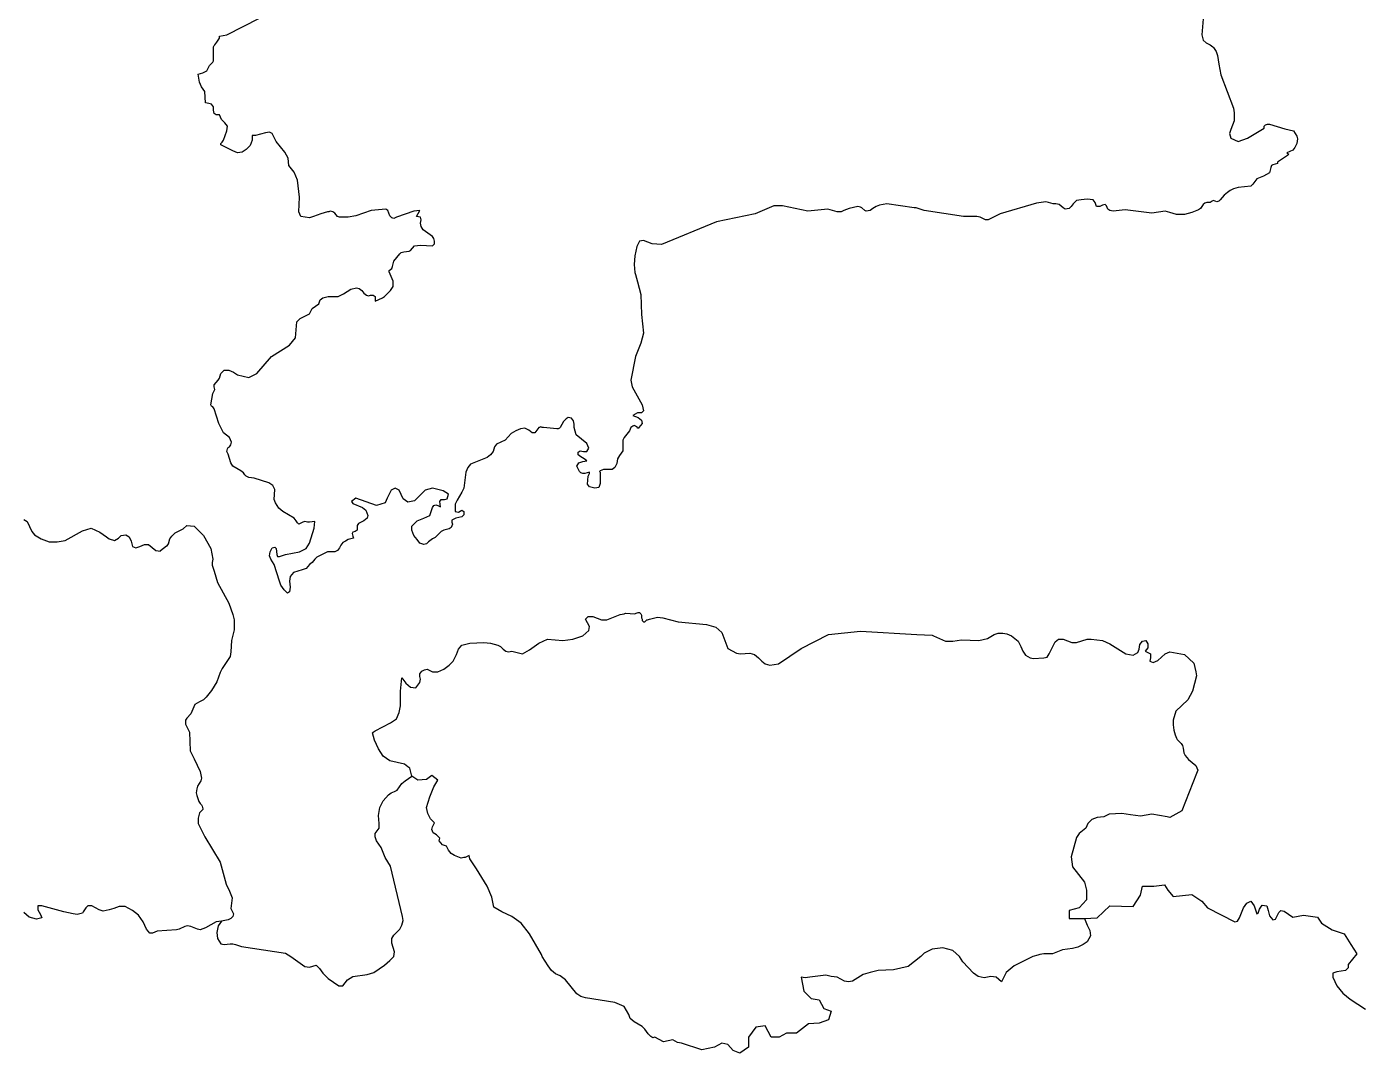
# Model space of a CAD drawing. Header units: metres. Extents: x 0 to 1325, y -1 to 773.
# Drawn here: x 983.9 to 1003.88, y 279.2 to 294.57 of the extents above; entities that cross this region are included whole.
import ezdxf

# ---------------------------------------------------------------- set-up
doc = ezdxf.new("R2010")
doc.units = ezdxf.units.M

msp = doc.modelspace()

# ---------------------------------------------------------------- linework, layer by layer
at = {"layer": 'SCORE'}
for points in [[(986.9, 294.448), (987.87, 294.938)], [(1001.52, 294.688), (1001.5, 294.448)], [(986.72, 294.298), (986.75, 294.338)], [(986.75, 294.338), (986.79, 294.398)], [(986.79, 294.428), (986.9, 294.448)], [(986.79, 294.398), (986.79, 294.428)], [(1001.5, 294.448), (1001.52, 294.368)], [(1001.52, 294.368), (1001.56, 294.328)], [(1001.56, 294.328), (1001.62, 294.298)], [(986.7, 294.268), (986.71, 294.288)], [(986.7, 294.058), (986.7, 294.268)], [(986.71, 294.288), (986.72, 294.298)], [(1001.62, 294.298), (1001.66, 294.268)], [(1001.66, 294.268), (1001.67, 294.258)], [(1001.67, 294.258), (1001.71, 294.198)], [(1001.71, 294.198), (1001.73, 294.138)], [(1001.73, 294.138), (1001.75, 294.008)], [(986.54, 293.878), (986.6, 293.908)], [(986.6, 293.908), (986.64, 293.988)], [(986.64, 293.988), (986.69, 294.038)], [(986.69, 294.038), (986.7, 294.058)], [(1001.75, 294.008), (1001.78, 293.848)], [(986.47, 293.858), (986.54, 293.878)], [(986.49, 293.738), (986.47, 293.858)], [(986.52, 293.668), (986.49, 293.738)], [(1001.78, 293.848), (1001.97, 293.348)], [(986.57, 293.598), (986.52, 293.668)], [(986.58, 293.428), (986.57, 293.598)], [(986.63, 293.418), (986.58, 293.428)], [(986.67, 293.408), (986.63, 293.418)], [(986.7, 293.368), (986.67, 293.408)], [(986.7, 293.318), (986.7, 293.368)], [(986.71, 293.268), (986.7, 293.318)], [(1001.97, 293.348), (1001.98, 293.278)], [(986.74, 293.248), (986.71, 293.268)], [(986.79, 293.248), (986.74, 293.248)], [(986.82, 293.178), (986.79, 293.248)], [(986.87, 293.128), (986.82, 293.178)], [(986.91, 293.078), (986.87, 293.128)], [(1001.98, 293.158), (1001.93, 293.028)], [(1001.98, 293.278), (1001.98, 293.218)], [(1001.98, 293.218), (1001.98, 293.158)], [(1002.45, 293.098), (1002.48, 293.108)], [(1002.48, 293.108), (1002.51, 293.108)], [(1002.51, 293.108), (1002.74, 293.038)], [(986.85, 292.868), (986.9, 293.008)], [(986.9, 293.008), (986.91, 293.078)], [(987.33, 292.938), (987.28, 292.938)], [(987.28, 292.938), (987.28, 292.868)], [(987.48, 292.978), (987.33, 292.938)], [(987.54, 292.988), (987.48, 292.978)], [(987.58, 292.968), (987.54, 292.988)], [(987.64, 292.848), (987.58, 292.968)], [(1001.93, 293.028), (1001.91, 292.968)], [(1001.91, 292.968), (1001.93, 292.898)], [(1002.18, 292.898), (1002.43, 293.048)], [(1002.43, 293.078), (1002.45, 293.098)], [(1002.43, 293.048), (1002.43, 293.078)], [(1002.74, 293.038), (1002.87, 293.008)], [(1002.87, 293.008), (1002.92, 292.928)], [(1002.92, 292.928), (1002.93, 292.888)], [(986.81, 292.818), (986.83, 292.838)], [(986.81, 292.798), (986.81, 292.818)], [(986.99, 292.708), (986.81, 292.798)], [(986.83, 292.838), (986.85, 292.868)], [(987.06, 292.678), (986.99, 292.708)], [(987.19, 292.728), (987.13, 292.688)], [(987.25, 292.788), (987.19, 292.728)], [(987.28, 292.868), (987.25, 292.788)], [(987.77, 292.688), (987.64, 292.848)], [(1001.93, 292.898), (1002.04, 292.848)], [(1002.04, 292.848), (1002.18, 292.898)], [(1002.86, 292.718), (1002.77, 292.678)], [(1002.89, 292.758), (1002.86, 292.718)], [(1002.92, 292.818), (1002.89, 292.758)], [(1002.93, 292.888), (1002.92, 292.818)], [(987.13, 292.688), (987.06, 292.678)], [(987.82, 292.598), (987.77, 292.688)], [(987.83, 292.488), (987.82, 292.598)], [(1002.63, 292.518), (1002.56, 292.498)], [(1002.75, 292.618), (1002.63, 292.538)], [(1002.63, 292.538), (1002.63, 292.518)], [(1002.78, 292.638), (1002.75, 292.618)], [(1002.77, 292.678), (1002.8, 292.658)], [(1002.8, 292.658), (1002.78, 292.638)], [(987.91, 292.388), (987.83, 292.488)], [(987.96, 292.268), (987.91, 292.388)], [(1002.42, 292.328), (1002.32, 292.288)], [(1002.51, 292.378), (1002.42, 292.328)], [(1002.53, 292.458), (1002.51, 292.378)], [(1002.54, 292.488), (1002.53, 292.458)], [(1002.56, 292.498), (1002.54, 292.488)], [(987.99, 292.018), (987.96, 292.268)], [(1001.92, 292.118), (1001.88, 292.088)], [(1001.97, 292.138), (1001.92, 292.118)], [(1002.04, 292.158), (1001.97, 292.138)], [(1002.23, 292.178), (1002.04, 292.158)], [(1002.26, 292.208), (1002.23, 292.178)], [(1002.32, 292.288), (1002.26, 292.208)], [(987.98, 291.798), (987.99, 292.018)], [(996.78, 291.918), (996.67, 291.898)], [(997.19, 291.858), (996.78, 291.918)], [(999.02, 291.928), (998.48, 291.768)], [(999.16, 291.948), (999.02, 291.928)], [(999.2, 291.938), (999.16, 291.948)], [(999.27, 291.918), (999.2, 291.938)], [(999.31, 291.918), (999.27, 291.918)], [(999.36, 291.908), (999.31, 291.918)], [(999.42, 291.858), (999.36, 291.908)], [(999.57, 291.918), (999.54, 291.878)], [(999.62, 291.968), (999.57, 291.918)], [(999.69, 291.978), (999.62, 291.968)], [(999.78, 291.988), (999.69, 291.978)], [(999.87, 291.978), (999.78, 291.988)], [(999.9, 291.938), (999.87, 291.978)], [(999.92, 291.878), (999.9, 291.938)], [(1000.05, 291.908), (1000.01, 291.898)], [(1000.07, 291.888), (1000.05, 291.908)], [(1001.52, 291.908), (1001.48, 291.848)], [(1001.54, 291.928), (1001.52, 291.908)], [(1001.57, 291.938), (1001.54, 291.928)], [(1001.62, 291.938), (1001.57, 291.938)], [(1001.65, 291.958), (1001.62, 291.938)], [(1001.67, 291.968), (1001.65, 291.958)], [(1001.72, 291.948), (1001.67, 291.968)], [(1001.75, 291.958), (1001.72, 291.948)], [(1001.77, 291.978), (1001.75, 291.958)], [(1001.83, 292.048), (1001.77, 291.978)], [(1001.88, 292.088), (1001.83, 292.048)], [(988.01, 291.728), (987.98, 291.798)], [(988.14, 291.708), (988.01, 291.728)], [(988.2, 291.728), (988.14, 291.708)], [(988.31, 291.768), (988.2, 291.728)], [(988.41, 291.798), (988.31, 291.768)], [(988.43, 291.798), (988.41, 291.798)], [(988.45, 291.808), (988.43, 291.798)], [(988.49, 291.798), (988.45, 291.808)], [(988.52, 291.778), (988.49, 291.798)], [(988.56, 291.728), (988.52, 291.778)], [(988.59, 291.718), (988.56, 291.728)], [(988.72, 291.718), (988.59, 291.718)], [(988.83, 291.738), (988.72, 291.718)], [(989.06, 291.818), (988.83, 291.738)], [(989.28, 291.838), (989.06, 291.818)], [(989.31, 291.818), (989.28, 291.838)], [(989.34, 291.738), (989.31, 291.818)], [(989.37, 291.708), (989.34, 291.738)], [(989.44, 291.718), (989.42, 291.708)], [(989.7, 291.808), (989.44, 291.718)], [(989.79, 291.818), (989.7, 291.808)], [(989.74, 291.728), (989.79, 291.818)], [(989.8, 291.718), (989.74, 291.728)], [(989.81, 291.678), (989.8, 291.718)], [(994.81, 291.768), (994.23, 291.648)], [(995.09, 291.888), (994.81, 291.768)], [(995.22, 291.888), (995.09, 291.888)], [(995.6, 291.808), (995.22, 291.888)], [(995.9, 291.838), (995.6, 291.808)], [(996.04, 291.798), (995.9, 291.838)], [(996.1, 291.798), (996.04, 291.798)], [(996.14, 291.818), (996.1, 291.798)], [(996.22, 291.848), (996.14, 291.818)], [(996.35, 291.878), (996.22, 291.848)], [(996.39, 291.868), (996.35, 291.878)], [(996.41, 291.858), (996.39, 291.868)], [(996.45, 291.818), (996.41, 291.858)], [(996.47, 291.808), (996.45, 291.818)], [(996.53, 291.818), (996.47, 291.808)], [(996.57, 291.848), (996.53, 291.818)], [(996.62, 291.878), (996.57, 291.848)], [(996.67, 291.898), (996.62, 291.878)], [(997.22, 291.858), (997.19, 291.858)], [(997.34, 291.818), (997.22, 291.858)], [(997.93, 291.728), (997.34, 291.818)], [(998.13, 291.728), (997.93, 291.728)], [(998.18, 291.718), (998.13, 291.728)], [(998.26, 291.678), (998.18, 291.718)], [(998.48, 291.768), (998.3, 291.678)], [(999.45, 291.838), (999.42, 291.858)], [(999.51, 291.848), (999.45, 291.838)], [(999.54, 291.878), (999.51, 291.848)], [(999.97, 291.878), (999.92, 291.878)], [(1000.01, 291.898), (999.97, 291.878)], [(1000.09, 291.838), (1000.07, 291.888)], [(1000.12, 291.818), (1000.09, 291.838)], [(1000.17, 291.808), (1000.12, 291.818)], [(1000.35, 291.828), (1000.17, 291.808)], [(1000.75, 291.778), (1000.35, 291.828)], [(1000.95, 291.808), (1000.75, 291.778)], [(1001.02, 291.788), (1000.95, 291.808)], [(1001.12, 291.758), (1001.02, 291.788)], [(1001.24, 291.758), (1001.12, 291.758)], [(1001.35, 291.788), (1001.24, 291.758)], [(1001.45, 291.828), (1001.35, 291.788)], [(1001.48, 291.848), (1001.45, 291.828)], [(989.4, 291.698), (989.37, 291.708)], [(989.42, 291.708), (989.4, 291.698)], [(989.8, 291.628), (989.81, 291.678)], [(989.81, 291.578), (989.8, 291.628)], [(989.84, 291.528), (989.81, 291.578)], [(989.98, 291.428), (989.84, 291.528)], [(994.23, 291.648), (993.41, 291.308)], [(998.3, 291.678), (998.26, 291.678)], [(990, 291.398), (989.98, 291.428)], [(989.98, 291.288), (990.01, 291.318)], [(990.01, 291.358), (990, 291.398)], [(990.01, 291.318), (990.01, 291.358)], [(993.08, 291.358), (993.04, 291.278)], [(993.14, 291.368), (993.08, 291.358)], [(993.27, 291.318), (993.14, 291.368)], [(993.41, 291.308), (993.27, 291.318)], [(989.4, 291.058), (989.49, 291.168)], [(989.49, 291.168), (989.51, 291.188)], [(989.51, 291.188), (989.55, 291.198)], [(989.55, 291.198), (989.63, 291.208)], [(989.63, 291.208), (989.65, 291.218)], [(989.65, 291.218), (989.71, 291.288)], [(989.71, 291.288), (989.8, 291.298)], [(989.8, 291.298), (989.98, 291.288)], [(993.01, 291.138), (993, 291.008)], [(993.04, 291.278), (993.01, 291.138)], [(989.33, 290.918), (989.37, 290.948)], [(989.33, 290.898), (989.33, 290.918)], [(989.37, 290.948), (989.38, 290.978)], [(989.38, 290.978), (989.39, 291.018)], [(989.39, 291.018), (989.4, 291.058)], [(993, 291.008), (993.01, 290.888)], [(989.39, 290.758), (989.33, 290.898)], [(989.39, 290.678), (989.39, 290.758)], [(993.01, 290.888), (993.02, 290.858)], [(993.02, 290.858), (993.05, 290.748)], [(993.05, 290.748), (993.1, 290.558)], [(988.34, 290.508), (988.42, 290.528)], [(988.42, 290.528), (988.57, 290.528)], [(988.57, 290.528), (988.65, 290.568)], [(988.65, 290.568), (988.76, 290.638)], [(988.76, 290.638), (988.84, 290.658)], [(988.84, 290.658), (988.88, 290.648)], [(988.88, 290.648), (988.92, 290.618)], [(988.92, 290.618), (988.95, 290.578)], [(988.95, 290.578), (988.99, 290.548)], [(988.99, 290.548), (989.02, 290.538)], [(989.02, 290.538), (989.05, 290.548)], [(989.05, 290.548), (989.09, 290.548)], [(989.09, 290.548), (989.12, 290.528)], [(989.12, 290.528), (989.12, 290.458)], [(989.23, 290.508), (989.26, 290.528)], [(989.26, 290.528), (989.31, 290.578)], [(989.31, 290.578), (989.35, 290.618)], [(989.35, 290.618), (989.39, 290.678)], [(993.1, 290.558), (993.11, 290.258)], [(988.14, 290.268), (988.18, 290.348)], [(988.18, 290.348), (988.28, 290.418)], [(988.28, 290.418), (988.3, 290.478)], [(988.3, 290.478), (988.34, 290.508)], [(989.12, 290.458), (989.23, 290.508)], [(987.93, 289.908), (987.95, 290.148)], [(987.95, 290.148), (988, 290.198)], [(988, 290.198), (988.14, 290.268)], [(993.11, 290.258), (993.14, 289.978)], [(993.14, 289.978), (993.1, 289.828)], [(987.57, 289.628), (987.84, 289.798)], [(987.84, 289.798), (987.93, 289.908)], [(993.1, 289.828), (993.02, 289.628)], [(987.35, 289.378), (987.57, 289.628)], [(993.02, 289.628), (992.95, 289.278)], [(986.79, 289.308), (986.81, 289.378)], [(986.81, 289.378), (986.86, 289.428)], [(986.86, 289.428), (986.93, 289.428)], [(986.93, 289.428), (987, 289.398)], [(987, 289.398), (987.06, 289.358)], [(987.06, 289.358), (987.23, 289.318)], [(987.23, 289.318), (987.35, 289.378)], [(986.69, 289.078), (986.72, 289.138)], [(986.71, 289.208), (986.77, 289.278)], [(986.71, 289.178), (986.71, 289.208)], [(986.72, 289.138), (986.71, 289.178)], [(986.77, 289.278), (986.79, 289.308)], [(992.95, 289.278), (992.97, 289.178)], [(992.97, 289.178), (993.12, 288.908)], [(986.66, 288.908), (986.69, 289.078)], [(986.67, 288.888), (986.66, 288.908)], [(986.69, 288.878), (986.67, 288.888)], [(986.71, 288.848), (986.69, 288.878)], [(986.78, 288.628), (986.71, 288.848)], [(992.01, 288.718), (991.98, 288.698)], [(992.06, 288.708), (992.01, 288.718)], [(993.05, 288.788), (992.98, 288.748)], [(992.98, 288.748), (993.06, 288.718)], [(993.11, 288.788), (993.05, 288.788)], [(993.06, 288.718), (993.11, 288.678)], [(993.14, 288.818), (993.11, 288.788)], [(993.12, 288.908), (993.14, 288.818)], [(986.85, 288.488), (986.78, 288.628)], [(991.23, 288.518), (991.16, 288.478)], [(991.3, 288.548), (991.23, 288.518)], [(991.36, 288.558), (991.3, 288.548)], [(991.42, 288.528), (991.36, 288.558)], [(991.47, 288.488), (991.42, 288.528)], [(991.57, 288.568), (991.51, 288.488)], [(991.58, 288.568), (991.57, 288.568)], [(991.6, 288.578), (991.58, 288.568)], [(991.62, 288.568), (991.6, 288.578)], [(991.64, 288.568), (991.62, 288.568)], [(991.84, 288.548), (991.64, 288.568)], [(991.86, 288.548), (991.84, 288.548)], [(991.88, 288.558), (991.86, 288.548)], [(991.89, 288.568), (991.88, 288.558)], [(991.94, 288.658), (991.89, 288.568)], [(991.98, 288.698), (991.94, 288.658)], [(992.09, 288.668), (992.06, 288.708)], [(992.1, 288.618), (992.09, 288.668)], [(992.1, 288.568), (992.1, 288.618)], [(992.13, 288.458), (992.1, 288.568)], [(992.93, 288.518), (992.85, 288.418)], [(992.95, 288.568), (992.93, 288.518)], [(992.98, 288.588), (992.95, 288.568)], [(993, 288.598), (992.98, 288.588)], [(993.02, 288.588), (993, 288.598)], [(993.05, 288.568), (993.02, 288.588)], [(993.05, 288.558), (993.05, 288.568)], [(993.06, 288.558), (993.05, 288.558)], [(993.07, 288.558), (993.06, 288.558)], [(993.12, 288.628), (993.07, 288.568)], [(993.07, 288.568), (993.07, 288.558)], [(993.11, 288.678), (993.12, 288.628)], [(986.94, 288.418), (986.85, 288.488)], [(986.97, 288.348), (986.94, 288.418)], [(986.96, 288.308), (986.97, 288.348)], [(990.94, 288.318), (990.91, 288.278)], [(991.07, 288.378), (990.94, 288.318)], [(991.16, 288.478), (991.07, 288.378)], [(991.51, 288.488), (991.47, 288.488)], [(992.29, 288.328), (992.13, 288.458)], [(992.32, 288.258), (992.29, 288.328)], [(992.85, 288.418), (992.83, 288.378)], [(992.83, 288.378), (992.83, 288.318)], [(992.83, 288.318), (992.83, 288.268)], [(986.9, 288.208), (986.91, 288.248)], [(986.91, 288.188), (986.9, 288.208)], [(986.91, 288.248), (986.92, 288.268)], [(986.92, 288.168), (986.91, 288.188)], [(986.92, 288.268), (986.94, 288.278)], [(986.96, 288.038), (986.92, 288.168)], [(986.94, 288.278), (986.96, 288.308)], [(990.8, 288.118), (990.55, 288.018)], [(990.85, 288.158), (990.8, 288.118)], [(990.89, 288.208), (990.85, 288.158)], [(990.91, 288.278), (990.89, 288.208)], [(992.16, 288.198), (992.19, 288.218)], [(992.16, 288.158), (992.16, 288.198)], [(992.2, 288.128), (992.16, 288.158)], [(992.19, 288.218), (992.24, 288.208)], [(992.25, 288.098), (992.2, 288.128)], [(992.24, 288.208), (992.29, 288.208)], [(992.29, 288.208), (992.32, 288.258)], [(992.78, 288.148), (992.75, 288.098)], [(992.83, 288.218), (992.78, 288.148)], [(992.83, 288.268), (992.83, 288.218)], [(986.99, 287.988), (986.96, 288.038)], [(987.11, 287.918), (986.99, 287.988)], [(987.15, 287.888), (987.11, 287.918)], [(990.51, 287.968), (990.48, 287.898)], [(990.55, 288.018), (990.51, 287.968)], [(992.14, 287.988), (992.17, 288.038)], [(992.18, 287.908), (992.14, 287.988)], [(992.17, 288.038), (992.23, 288.058)], [(992.23, 288.058), (992.29, 288.068)], [(992.29, 288.068), (992.25, 288.098)], [(992.49, 287.918), (992.48, 287.908)], [(992.54, 287.938), (992.49, 287.918)], [(992.56, 287.938), (992.54, 287.938)], [(992.64, 287.938), (992.56, 287.938)], [(992.67, 287.938), (992.64, 287.938)], [(992.71, 287.968), (992.67, 287.938)], [(992.74, 288.028), (992.71, 287.968)], [(992.75, 288.098), (992.74, 288.028)], [(987.17, 287.858), (987.15, 287.888)], [(987.19, 287.838), (987.17, 287.858)], [(987.23, 287.818), (987.19, 287.838)], [(987.31, 287.808), (987.23, 287.818)], [(987.53, 287.738), (987.31, 287.808)], [(987.59, 287.698), (987.53, 287.738)], [(990.48, 287.898), (990.45, 287.658)], [(992.2, 287.888), (992.18, 287.908)], [(992.23, 287.878), (992.2, 287.888)], [(992.26, 287.878), (992.23, 287.878)], [(992.33, 287.898), (992.26, 287.878)], [(992.3, 287.718), (992.31, 287.838)], [(992.33, 287.678), (992.3, 287.718)], [(992.31, 287.838), (992.33, 287.878)], [(992.33, 287.878), (992.33, 287.898)], [(992.49, 287.728), (992.47, 287.668)], [(992.48, 287.908), (992.49, 287.898)], [(992.49, 287.898), (992.49, 287.808)], [(992.49, 287.808), (992.49, 287.728)], [(987.62, 287.638), (987.59, 287.698)], [(987.61, 287.488), (987.62, 287.638)], [(989.33, 287.568), (989.3, 287.508)], [(989.36, 287.628), (989.33, 287.568)], [(989.42, 287.658), (989.36, 287.628)], [(989.48, 287.628), (989.42, 287.658)], [(989.54, 287.498), (989.48, 287.628)], [(989.87, 287.628), (989.71, 287.468)], [(989.98, 287.658), (989.87, 287.628)], [(990.14, 287.618), (989.98, 287.658)], [(990.22, 287.568), (990.14, 287.618)], [(990.2, 287.498), (990.22, 287.568)], [(990.42, 287.598), (990.35, 287.478)], [(990.45, 287.658), (990.42, 287.598)], [(992.41, 287.658), (992.33, 287.678)], [(992.47, 287.668), (992.41, 287.658)], [(987.63, 287.438), (987.61, 287.488)], [(987.68, 287.358), (987.63, 287.438)], [(987.74, 287.308), (987.68, 287.358)], [(988.83, 287.508), (988.77, 287.458)], [(988.77, 287.458), (988.79, 287.428)], [(988.79, 287.428), (988.93, 287.368)], [(989.14, 287.398), (988.83, 287.508)], [(988.93, 287.368), (988.98, 287.328)], [(988.98, 287.328), (989.01, 287.248)], [(989.27, 287.438), (989.14, 287.398)], [(989.3, 287.508), (989.27, 287.438)], [(989.61, 287.448), (989.54, 287.498)], [(989.71, 287.468), (989.61, 287.448)], [(989.94, 287.248), (989.98, 287.368)], [(989.98, 287.368), (990, 287.398)], [(990, 287.398), (990.03, 287.408)], [(990.03, 287.408), (990.06, 287.398)], [(990.06, 287.398), (990.1, 287.378)], [(990.09, 287.458), (990.11, 287.488)], [(990.1, 287.378), (990.09, 287.458)], [(990.11, 287.488), (990.16, 287.488)], [(990.16, 287.488), (990.2, 287.498)], [(990.35, 287.478), (990.32, 287.418)], [(990.32, 287.418), (990.32, 287.308)], [(990.37, 287.298), (990.42, 287.328)], [(990.42, 287.328), (990.45, 287.308)], [(983.86, 287.188), (983.91, 287.158)], [(983.91, 287.158), (983.98, 287.008)], [(987.91, 287.208), (987.74, 287.308)], [(987.94, 287.168), (987.91, 287.208)], [(987.96, 287.138), (987.94, 287.168)], [(987.98, 287.118), (987.96, 287.138)], [(988.02, 287.138), (987.98, 287.118)], [(988.04, 287.148), (988.02, 287.138)], [(988.07, 287.158), (988.04, 287.148)], [(988.11, 287.148), (988.07, 287.158)], [(988.14, 287.148), (988.11, 287.148)], [(988.22, 287.158), (988.14, 287.148)], [(988.21, 287.058), (988.22, 287.158)], [(988.87, 287.128), (988.85, 287.098)], [(988.95, 287.168), (988.87, 287.128)], [(989, 287.208), (988.95, 287.168)], [(989.01, 287.248), (989, 287.208)], [(989.67, 287.088), (989.75, 287.168)], [(989.75, 287.168), (989.85, 287.208)], [(989.85, 287.208), (989.94, 287.248)], [(990.28, 287.118), (990.26, 287.068)], [(990.33, 287.208), (990.27, 287.178)], [(990.27, 287.178), (990.27, 287.148)], [(990.27, 287.148), (990.28, 287.118)], [(990.32, 287.308), (990.37, 287.298)], [(990.42, 287.228), (990.33, 287.208)], [(990.45, 287.258), (990.42, 287.228)], [(990.45, 287.308), (990.45, 287.258)], [(983.98, 287.008), (984.02, 286.958)], [(984.02, 286.958), (984.12, 286.898)], [(984.48, 286.878), (984.74, 287.018)], [(984.74, 287.018), (984.87, 287.058)], [(984.87, 287.058), (985, 286.998)], [(985, 286.998), (985.1, 286.928)], [(985.1, 286.928), (985.14, 286.898)], [(985.28, 286.908), (985.32, 286.948)], [(985.32, 286.948), (985.39, 286.958)], [(985.39, 286.958), (985.44, 286.928)], [(985.44, 286.928), (985.47, 286.868)], [(986.05, 286.898), (986.08, 286.938)], [(986.08, 286.938), (986.13, 286.988)], [(986.13, 286.988), (986.25, 287.048)], [(986.25, 287.048), (986.3, 287.098)], [(986.3, 287.098), (986.41, 287.088)], [(986.41, 287.088), (986.55, 286.948)], [(986.55, 286.948), (986.66, 286.758)], [(988.14, 286.838), (988.21, 287.058)], [(988.79, 286.998), (988.78, 286.978)], [(988.78, 286.978), (988.79, 286.938)], [(988.82, 287.008), (988.79, 286.998)], [(988.79, 286.938), (988.8, 286.908)], [(988.85, 287.028), (988.82, 287.008)], [(988.85, 287.098), (988.85, 287.028)], [(989.67, 287.028), (989.67, 287.088)], [(989.7, 286.948), (989.67, 287.028)], [(989.75, 286.888), (989.7, 286.948)], [(990.02, 286.918), (989.98, 286.898)], [(990.08, 286.978), (990.02, 286.918)], [(990.11, 287.008), (990.08, 286.978)], [(990.15, 287.028), (990.11, 287.008)], [(990.23, 287.048), (990.15, 287.028)], [(990.26, 287.068), (990.23, 287.048)], [(984.12, 286.898), (984.24, 286.858)], [(984.24, 286.858), (984.36, 286.858)], [(984.36, 286.858), (984.48, 286.878)], [(985.14, 286.898), (985.22, 286.878)], [(985.22, 286.878), (985.28, 286.908)], [(985.47, 286.868), (985.49, 286.788)], [(985.49, 286.788), (985.54, 286.768)], [(985.54, 286.768), (985.6, 286.788)], [(985.6, 286.788), (985.67, 286.818)], [(985.67, 286.818), (985.73, 286.818)], [(985.73, 286.818), (985.84, 286.728)], [(985.84, 286.728), (985.91, 286.718)], [(985.91, 286.728), (986, 286.798)], [(985.91, 286.718), (985.91, 286.728)], [(986, 286.798), (986.01, 286.798)], [(986.01, 286.798), (986.03, 286.828)], [(986.03, 286.828), (986.05, 286.898)], [(986.66, 286.758), (986.69, 286.598)], [(987.55, 286.708), (987.58, 286.768)], [(987.58, 286.768), (987.62, 286.778)], [(987.62, 286.778), (987.64, 286.758)], [(987.64, 286.758), (987.65, 286.668)], [(987.99, 286.708), (988.09, 286.758)], [(988.09, 286.758), (988.14, 286.838)], [(988.56, 286.728), (988.52, 286.708)], [(988.59, 286.768), (988.56, 286.728)], [(988.61, 286.808), (988.59, 286.768)], [(988.64, 286.848), (988.61, 286.808)], [(988.68, 286.868), (988.64, 286.848)], [(988.72, 286.888), (988.68, 286.868)], [(988.8, 286.908), (988.72, 286.888)], [(989.79, 286.838), (989.75, 286.888)], [(989.85, 286.818), (989.79, 286.838)], [(989.89, 286.828), (989.85, 286.818)], [(989.92, 286.858), (989.89, 286.828)], [(989.98, 286.898), (989.92, 286.858)], [(986.69, 286.598), (986.68, 286.548)], [(986.68, 286.548), (986.68, 286.508)], [(987.54, 286.648), (987.55, 286.708)], [(987.56, 286.598), (987.54, 286.648)], [(987.61, 286.518), (987.56, 286.598)], [(987.69, 286.268), (987.61, 286.518)], [(987.65, 286.668), (987.66, 286.638)], [(987.66, 286.638), (987.69, 286.638)], [(987.69, 286.638), (987.78, 286.668)], [(987.78, 286.668), (987.99, 286.708)], [(988.14, 286.518), (988.09, 286.458)], [(988.18, 286.548), (988.14, 286.518)], [(988.22, 286.598), (988.18, 286.548)], [(988.25, 286.628), (988.22, 286.598)], [(988.33, 286.668), (988.25, 286.628)], [(988.41, 286.708), (988.33, 286.668)], [(988.44, 286.708), (988.41, 286.708)], [(988.52, 286.708), (988.44, 286.708)], [(986.68, 286.508), (986.71, 286.418)], [(986.71, 286.418), (986.76, 286.248)], [(987.85, 286.338), (987.84, 286.268)], [(987.9, 286.398), (987.85, 286.338)], [(988.03, 286.438), (987.9, 286.398)], [(988.09, 286.458), (988.03, 286.438)], [(986.76, 286.248), (986.93, 285.938)], [(987.71, 286.208), (987.69, 286.268)], [(987.76, 286.138), (987.71, 286.208)], [(987.81, 286.088), (987.76, 286.138)], [(987.84, 286.268), (987.85, 286.178)], [(987.85, 286.178), (987.84, 286.108)], [(986.93, 285.938), (986.99, 285.768)], [(987.84, 286.108), (987.81, 286.088)], [(986.99, 285.768), (987.01, 285.688)], [(992.27, 285.698), (992.31, 285.738)], [(992.31, 285.738), (992.38, 285.738)], [(992.38, 285.738), (992.51, 285.688)], [(992.59, 285.688), (992.79, 285.768)], [(992.79, 285.768), (992.85, 285.778)], [(992.85, 285.778), (992.87, 285.788)], [(992.87, 285.788), (993.01, 285.778)], [(993.01, 285.778), (993.03, 285.788)], [(993.03, 285.788), (993.06, 285.798)], [(993.06, 285.798), (993.08, 285.798)], [(993.08, 285.798), (993.1, 285.778)], [(993.1, 285.778), (993.11, 285.758)], [(993.11, 285.758), (993.11, 285.728)], [(993.11, 285.728), (993.11, 285.718)], [(993.11, 285.718), (993.12, 285.698)], [(993.23, 285.698), (993.31, 285.718)], [(993.31, 285.718), (993.35, 285.728)], [(993.35, 285.728), (993.43, 285.718)], [(993.43, 285.718), (993.66, 285.658)], [(987.01, 285.538), (986.97, 285.378)], [(987.01, 285.688), (987.01, 285.608)], [(987.01, 285.608), (987.01, 285.538)], [(992.23, 285.448), (992.32, 285.528)], [(992.33, 285.588), (992.27, 285.698)], [(992.32, 285.528), (992.33, 285.588)], [(992.51, 285.688), (992.59, 285.688)], [(993.12, 285.698), (993.12, 285.678)], [(993.12, 285.678), (993.14, 285.658)], [(993.14, 285.658), (993.16, 285.658)], [(993.16, 285.658), (993.19, 285.688)], [(993.19, 285.688), (993.2, 285.688)], [(993.2, 285.688), (993.23, 285.698)], [(993.66, 285.658), (994.08, 285.618)], [(994.08, 285.618), (994.22, 285.578)], [(994.22, 285.578), (994.31, 285.498)], [(995.91, 285.468), (996.39, 285.518)], [(996.39, 285.518), (997.23, 285.468)], [(986.97, 285.378), (986.96, 285.208)], [(990.42, 285.308), (990.54, 285.338)], [(990.54, 285.338), (990.75, 285.348)], [(990.75, 285.348), (990.85, 285.338)], [(990.85, 285.338), (990.96, 285.308)], [(991.43, 285.238), (991.57, 285.338)], [(991.57, 285.338), (991.7, 285.398)], [(991.7, 285.398), (991.93, 285.378)], [(991.93, 285.378), (992.08, 285.398)], [(992.08, 285.398), (992.23, 285.448)], [(994.31, 285.498), (994.4, 285.258)], [(995.5, 285.258), (995.91, 285.468)], [(997.23, 285.468), (997.46, 285.458)], [(997.46, 285.458), (997.48, 285.448)], [(997.48, 285.448), (997.66, 285.368)], [(997.66, 285.368), (997.77, 285.368)], [(997.77, 285.368), (997.9, 285.388)], [(997.9, 285.388), (998.16, 285.378)], [(998.16, 285.378), (998.29, 285.408)], [(998.29, 285.408), (998.39, 285.468)], [(998.39, 285.468), (998.45, 285.488)], [(998.45, 285.488), (998.52, 285.488)], [(998.52, 285.488), (998.58, 285.478)], [(998.58, 285.478), (998.65, 285.448)], [(998.65, 285.448), (998.7, 285.408)], [(998.7, 285.408), (998.75, 285.368)], [(998.75, 285.368), (998.79, 285.288)], [(999.21, 285.178), (999.3, 285.358)], [(999.3, 285.358), (999.35, 285.398)], [(999.35, 285.398), (999.42, 285.398)], [(999.42, 285.398), (999.55, 285.348)], [(999.55, 285.348), (999.62, 285.348)], [(999.62, 285.348), (999.78, 285.398)], [(999.78, 285.398), (999.84, 285.398)], [(999.84, 285.398), (1000.01, 285.378)], [(1000.01, 285.378), (1000.12, 285.328)], [(1000.12, 285.328), (1000.36, 285.178)], [(1000.56, 285.248), (1000.57, 285.318)], [(1000.57, 285.318), (1000.61, 285.368)], [(1000.61, 285.368), (1000.66, 285.378)], [(1000.66, 285.378), (1000.69, 285.328)], [(1000.69, 285.328), (1000.69, 285.268)], [(986.95, 285.138), (986.91, 285.078)], [(986.96, 285.208), (986.95, 285.138)], [(990.29, 285.068), (990.34, 285.168)], [(990.34, 285.168), (990.37, 285.248)], [(990.37, 285.248), (990.42, 285.308)], [(990.96, 285.308), (991, 285.288)], [(991, 285.288), (991.04, 285.248)], [(991.04, 285.248), (991.08, 285.218)], [(991.08, 285.218), (991.12, 285.208)], [(991.12, 285.208), (991.17, 285.218)], [(991.17, 285.218), (991.33, 285.178)], [(991.33, 285.178), (991.43, 285.238)], [(994.4, 285.258), (994.53, 285.188)], [(994.53, 285.188), (994.59, 285.178)], [(994.59, 285.178), (994.73, 285.188)], [(994.73, 285.188), (994.8, 285.168)], [(994.8, 285.168), (994.86, 285.118)], [(994.86, 285.118), (994.91, 285.068)], [(995.16, 285.028), (995.5, 285.258)], [(998.79, 285.288), (998.82, 285.218)], [(998.82, 285.218), (998.86, 285.158)], [(998.86, 285.158), (998.93, 285.118)], [(998.93, 285.118), (998.98, 285.108)], [(998.98, 285.108), (999.13, 285.118)], [(999.13, 285.118), (999.18, 285.128)], [(999.18, 285.128), (999.21, 285.178)], [(1000.36, 285.178), (1000.47, 285.158)], [(1000.47, 285.158), (1000.54, 285.198)], [(1000.54, 285.198), (1000.56, 285.248)], [(1000.69, 285.268), (1000.65, 285.218)], [(1000.65, 285.218), (1000.73, 285.178)], [(1000.73, 285.118), (1000.72, 285.068)], [(1000.73, 285.178), (1000.73, 285.118)], [(1000.84, 285.078), (1000.95, 285.178)], [(1000.95, 285.178), (1001.02, 285.208)], [(1001.02, 285.208), (1001.24, 285.168)], [(1001.24, 285.168), (1001.38, 285.038)], [(986.83, 284.958), (986.8, 284.898)], [(986.91, 285.078), (986.83, 284.958)], [(989.79, 284.878), (989.82, 284.918)], [(989.82, 284.918), (989.86, 284.938)], [(989.86, 284.938), (989.9, 284.948)], [(989.9, 284.948), (989.94, 284.928)], [(989.94, 284.928), (989.98, 284.908)], [(990.06, 284.908), (990.15, 284.948)], [(990.15, 284.948), (990.23, 285.008)], [(990.23, 285.008), (990.29, 285.068)], [(994.91, 285.068), (994.96, 285.028)], [(994.96, 285.028), (995.03, 285.008)], [(995.03, 285.008), (995.16, 285.028)], [(1000.72, 285.068), (1000.77, 285.048)], [(1000.77, 285.048), (1000.84, 285.078)], [(1001.38, 285.038), (1001.41, 284.908)], [(986.75, 284.758), (986.67, 284.628)], [(986.8, 284.898), (986.75, 284.758)], [(989.5, 284.618), (989.52, 284.818)], [(989.52, 284.818), (989.58, 284.738)], [(989.58, 284.738), (989.65, 284.678)], [(989.73, 284.668), (989.79, 284.748)], [(989.79, 284.838), (989.79, 284.878)], [(989.8, 284.798), (989.79, 284.838)], [(989.79, 284.748), (989.8, 284.798)], [(989.98, 284.908), (990.06, 284.908)], [(1001.42, 284.848), (1001.36, 284.618)], [(1001.41, 284.908), (1001.42, 284.848)], [(986.59, 284.528), (986.55, 284.488)], [(986.67, 284.628), (986.59, 284.528)], [(989.5, 284.398), (989.5, 284.618)], [(989.65, 284.678), (989.73, 284.668)], [(1001.36, 284.618), (1001.29, 284.488)], [(986.42, 284.418), (986.36, 284.278)], [(986.49, 284.458), (986.42, 284.418)], [(986.55, 284.488), (986.49, 284.458)], [(989.48, 284.298), (989.5, 284.398)], [(1001.11, 284.318), (1001.07, 284.188)], [(1001.29, 284.488), (1001.11, 284.318)], [(986.3, 284.218), (986.28, 284.188)], [(986.28, 284.188), (986.28, 284.158)], [(986.28, 284.158), (986.28, 284.128)], [(986.28, 284.128), (986.34, 284.008)], [(986.36, 284.278), (986.3, 284.218)], [(989.12, 284.028), (989.35, 284.148)], [(989.35, 284.148), (989.44, 284.208)], [(989.44, 284.208), (989.48, 284.298)], [(1001.07, 284.188), (1001.07, 284.118)], [(1001.07, 284.118), (1001.08, 284.038)], [(986.34, 284.008), (986.35, 283.728)], [(989.08, 283.998), (989.09, 284.008)], [(989.11, 283.888), (989.08, 283.998)], [(989.09, 284.008), (989.12, 284.028)], [(1001.08, 284.038), (1001.1, 283.968)], [(1001.1, 283.968), (1001.12, 283.918)], [(1001.12, 283.918), (1001.13, 283.898)], [(986.35, 283.728), (986.41, 283.608)], [(989.17, 283.758), (989.11, 283.888)], [(989.24, 283.648), (989.17, 283.758)], [(1001.13, 283.898), (1001.14, 283.888)], [(1001.14, 283.888), (1001.19, 283.838)], [(1001.19, 283.838), (1001.21, 283.808)], [(1001.21, 283.808), (1001.22, 283.768)], [(1001.22, 283.768), (1001.23, 283.698)], [(986.41, 283.608), (986.5, 283.418)], [(989.34, 283.578), (989.24, 283.648)], [(989.56, 283.528), (989.34, 283.578)], [(989.61, 283.488), (989.56, 283.528)], [(1001.23, 283.698), (1001.25, 283.658)], [(1001.25, 283.658), (1001.3, 283.598)], [(1001.3, 283.598), (1001.41, 283.508)], [(986.5, 283.418), (986.52, 283.318)], [(986.52, 283.318), (986.51, 283.278)], [(989.57, 283.278), (989.67, 283.348)], [(989.64, 283.468), (989.61, 283.488)], [(989.67, 283.348), (989.64, 283.468)], [(989.76, 283.288), (989.67, 283.348)], [(989.97, 283.358), (989.89, 283.298)], [(990.06, 283.288), (989.97, 283.358)], [(1001.42, 283.388), (1001.2, 282.828)], [(1001.41, 283.508), (1001.44, 283.438)], [(1001.44, 283.438), (1001.42, 283.388)], [(986.45, 283.158), (986.44, 283.098)], [(986.46, 283.198), (986.45, 283.158)], [(986.51, 283.278), (986.46, 283.198)], [(989.36, 283.098), (989.41, 283.118)], [(989.41, 283.118), (989.45, 283.138)], [(989.45, 283.138), (989.52, 283.238)], [(989.52, 283.238), (989.57, 283.278)], [(989.89, 283.298), (989.76, 283.288)], [(989.94, 283.038), (990, 283.188)], [(990, 283.188), (990.06, 283.288)], [(986.44, 283.098), (986.45, 283.058)], [(986.45, 283.058), (986.48, 282.968)], [(986.48, 282.968), (986.5, 282.938)], [(986.5, 282.938), (986.52, 282.918)], [(986.52, 282.918), (986.53, 282.898)], [(989.19, 282.878), (989.24, 282.978)], [(989.24, 282.978), (989.32, 283.068)], [(989.32, 283.068), (989.36, 283.098)], [(989.89, 282.878), (989.94, 283.038)], [(986.49, 282.798), (986.47, 282.718)], [(986.47, 282.718), (986.47, 282.678)], [(986.5, 282.808), (986.49, 282.798)], [(986.54, 282.848), (986.5, 282.808)], [(986.53, 282.898), (986.54, 282.858)], [(986.54, 282.858), (986.54, 282.848)], [(989.17, 282.758), (989.19, 282.878)], [(989.18, 282.638), (989.17, 282.758)], [(989.91, 282.788), (989.89, 282.878)], [(989.95, 282.708), (989.91, 282.788)], [(999.93, 282.728), (999.85, 282.698)], [(1000.03, 282.738), (999.93, 282.728)], [(1000.11, 282.778), (1000.03, 282.738)], [(1000.3, 282.788), (1000.11, 282.778)], [(1000.43, 282.768), (1000.3, 282.788)], [(1000.58, 282.748), (1000.43, 282.768)], [(1000.75, 282.778), (1000.58, 282.748)], [(1000.98, 282.738), (1000.75, 282.778)], [(1001.02, 282.728), (1000.98, 282.738)], [(1001.2, 282.828), (1001.02, 282.728)], [(986.47, 282.678), (986.47, 282.638)], [(986.47, 282.638), (986.57, 282.438)], [(989.12, 282.488), (989.18, 282.568)], [(989.18, 282.568), (989.18, 282.638)], [(990.01, 282.648), (989.95, 282.708)], [(989.97, 282.548), (989.98, 282.588)], [(989.99, 282.498), (989.97, 282.548)], [(989.98, 282.588), (990, 282.628)], [(990, 282.628), (990.01, 282.648)], [(999.76, 282.568), (999.66, 282.488)], [(999.79, 282.638), (999.76, 282.568)], [(999.85, 282.698), (999.79, 282.638)], [(986.57, 282.438), (986.8, 282.058)], [(989.12, 282.438), (989.12, 282.488)], [(989.14, 282.378), (989.12, 282.438)], [(989.21, 282.278), (989.14, 282.378)], [(990.04, 282.468), (989.99, 282.498)], [(990.09, 282.418), (990.04, 282.468)], [(990.08, 282.378), (990.09, 282.418)], [(990.13, 282.318), (990.08, 282.378)], [(990.19, 282.298), (990.13, 282.318)], [(999.62, 282.428), (999.54, 282.138)], [(999.66, 282.488), (999.62, 282.428)], [(989.27, 282.128), (989.21, 282.278)], [(989.35, 281.998), (989.27, 282.128)], [(990.22, 282.238), (990.19, 282.298)], [(990.26, 282.188), (990.22, 282.238)], [(990.31, 282.158), (990.26, 282.188)], [(990.41, 282.118), (990.31, 282.158)], [(990.45, 282.128), (990.41, 282.118)], [(990.46, 282.128), (990.45, 282.128)], [(990.47, 282.128), (990.46, 282.128)], [(990.51, 282.148), (990.47, 282.128)], [(990.53, 282.158), (990.51, 282.148)], [(990.54, 282.108), (990.53, 282.158)], [(999.54, 282.138), (999.56, 281.988)], [(986.8, 282.058), (986.89, 281.728)], [(989.53, 281.248), (989.35, 281.998)], [(990.64, 281.958), (990.54, 282.108)], [(990.8, 281.698), (990.64, 281.958)], [(999.56, 281.988), (999.74, 281.758)], [(986.89, 281.728), (986.94, 281.628)], [(999.74, 281.758), (999.77, 281.638)], [(986.94, 281.628), (986.98, 281.528)], [(986.98, 281.528), (986.96, 281.368)], [(990.87, 281.538), (990.8, 281.698)], [(990.9, 281.388), (990.87, 281.538)], [(999.77, 281.638), (999.77, 281.498)], [(1000.47, 281.398), (1000.58, 281.568)], [(1000.58, 281.568), (1000.61, 281.698)], [(1000.61, 281.698), (1000.78, 281.698)], [(1000.78, 281.698), (1000.94, 281.718)], [(1000.94, 281.718), (1000.99, 281.638)], [(1000.99, 281.638), (1001.07, 281.548)], [(1001.07, 281.548), (1001.35, 281.578)], [(1001.35, 281.578), (1001.5, 281.478)], [(984.13, 281.408), (984.07, 281.408)], [(984.07, 281.408), (984.07, 281.348)], [(984.07, 281.348), (984.11, 281.278)], [(984.46, 281.318), (984.13, 281.408)], [(984.77, 281.348), (984.75, 281.318)], [(984.79, 281.378), (984.77, 281.348)], [(984.82, 281.408), (984.79, 281.378)], [(984.88, 281.408), (984.82, 281.408)], [(984.99, 281.348), (984.88, 281.408)], [(985.05, 281.328), (984.99, 281.348)], [(985.14, 281.348), (985.05, 281.328)], [(985.21, 281.368), (985.14, 281.348)], [(985.29, 281.398), (985.21, 281.368)], [(985.38, 281.398), (985.29, 281.398)], [(985.49, 281.338), (985.38, 281.398)], [(985.58, 281.268), (985.49, 281.338)], [(986.96, 281.368), (987, 281.288)], [(991.02, 281.318), (990.9, 281.388)], [(999.66, 281.378), (999.51, 281.338)], [(999.51, 281.338), (999.51, 281.218)], [(999.77, 281.498), (999.66, 281.378)], [(999.93, 281.228), (1000.12, 281.408)], [(1000.12, 281.408), (1000.47, 281.398)], [(1001.5, 281.478), (1001.58, 281.378)], [(1001.58, 281.378), (1001.99, 281.168)], [(1002.06, 281.228), (1002.12, 281.378)], [(1002.12, 281.378), (1002.17, 281.448)], [(1002.17, 281.448), (1002.23, 281.478)], [(1002.23, 281.478), (1002.28, 281.408)], [(1002.28, 281.408), (1002.32, 281.288)], [(1002.34, 281.298), (1002.36, 281.358)], [(1002.36, 281.358), (1002.4, 281.418)], [(1002.4, 281.418), (1002.47, 281.408)], [(1002.47, 281.408), (1002.49, 281.338)], [(1002.49, 281.338), (1002.51, 281.258)], [(1002.65, 281.308), (1002.68, 281.338)], [(1002.68, 281.338), (1002.73, 281.328)], [(1002.73, 281.328), (1002.86, 281.238)], [(983.94, 281.238), (983.86, 281.308)], [(984.05, 281.208), (983.94, 281.238)], [(984.13, 281.228), (984.05, 281.208)], [(984.11, 281.278), (984.13, 281.228)], [(984.6, 281.288), (984.46, 281.318)], [(984.66, 281.278), (984.6, 281.288)], [(984.74, 281.298), (984.66, 281.278)], [(984.75, 281.318), (984.74, 281.298)], [(985.65, 281.168), (985.58, 281.268)], [(985.7, 281.058), (985.65, 281.168)], [(986.74, 281.168), (986.58, 281.078)], [(986.82, 281.178), (986.74, 281.168)], [(986.82, 281.178), (986.77, 281.108)], [(986.92, 281.198), (986.82, 281.178)], [(986.96, 281.218), (986.92, 281.198)], [(986.99, 281.248), (986.96, 281.218)], [(987, 281.288), (986.99, 281.248)], [(989.52, 281.118), (989.54, 281.188)], [(989.54, 281.188), (989.53, 281.248)], [(991.17, 281.248), (991.02, 281.318)], [(991.31, 281.148), (991.17, 281.248)], [(991.43, 280.988), (991.31, 281.148)], [(999.51, 281.218), (999.74, 281.218)], [(999.74, 281.218), (999.93, 281.228)], [(999.74, 281.218), (999.78, 281.118)], [(1001.99, 281.168), (1002.03, 281.178)], [(1002.03, 281.178), (1002.06, 281.228)], [(1002.32, 281.288), (1002.34, 281.298)], [(1002.51, 281.258), (1002.56, 281.198)], [(1002.56, 281.198), (1002.6, 281.208)], [(1002.6, 281.208), (1002.65, 281.308)], [(1002.86, 281.238), (1003.02, 281.268)], [(1003.02, 281.268), (1003.23, 281.238)], [(1003.23, 281.238), (1003.29, 281.148)], [(1003.29, 281.148), (1003.45, 281.048)], [(985.75, 280.998), (985.7, 281.058)], [(985.79, 280.998), (985.75, 280.998)], [(985.86, 281.028), (985.79, 280.998)], [(986.15, 281.048), (985.86, 281.028)], [(986.19, 281.058), (986.15, 281.048)], [(986.27, 281.098), (986.19, 281.058)], [(986.31, 281.108), (986.27, 281.098)], [(986.36, 281.098), (986.31, 281.108)], [(986.46, 281.058), (986.36, 281.098)], [(986.5, 281.048), (986.46, 281.058)], [(986.58, 281.078), (986.5, 281.048)], [(986.77, 281.108), (986.75, 281.008)], [(986.75, 281.008), (986.76, 280.918)], [(989.37, 280.918), (989.4, 280.968)], [(989.4, 280.968), (989.49, 281.058)], [(989.49, 281.058), (989.52, 281.118)], [(991.61, 280.678), (991.43, 280.988)], [(999.78, 281.118), (999.82, 281.038)], [(999.83, 280.958), (999.78, 280.868)], [(999.82, 281.038), (999.83, 280.958)], [(1003.45, 281.048), (1003.63, 280.988)], [(1003.63, 280.988), (1003.73, 280.828)], [(986.76, 280.918), (986.81, 280.838)], [(986.81, 280.838), (986.86, 280.828)], [(986.86, 280.828), (986.95, 280.838)], [(986.95, 280.838), (986.99, 280.838)], [(986.99, 280.838), (987.03, 280.828)], [(987.03, 280.828), (987.12, 280.798)], [(987.12, 280.798), (987.78, 280.698)], [(989.37, 280.848), (989.37, 280.918)], [(989.41, 280.718), (989.37, 280.848)], [(997.46, 280.758), (997.34, 280.698)], [(997.62, 280.778), (997.46, 280.758)], [(997.77, 280.738), (997.62, 280.778)], [(997.87, 280.648), (997.77, 280.738)], [(999.41, 280.748), (999.26, 280.688)], [(999.56, 280.768), (999.41, 280.748)], [(999.64, 280.788), (999.56, 280.768)], [(999.72, 280.828), (999.64, 280.788)], [(999.78, 280.868), (999.72, 280.828)], [(1003.73, 280.828), (1003.82, 280.688)], [(987.78, 280.698), (987.86, 280.648)], [(987.86, 280.648), (988.07, 280.498)], [(989.26, 280.518), (989.34, 280.588)], [(989.34, 280.588), (989.4, 280.648)], [(989.4, 280.648), (989.41, 280.718)], [(991.62, 280.648), (991.61, 280.678)], [(991.71, 280.508), (991.62, 280.648)], [(997.29, 280.648), (997.1, 280.498)], [(997.34, 280.698), (997.29, 280.648)], [(997.92, 280.568), (997.87, 280.648)], [(998.08, 280.398), (997.92, 280.568)], [(998.97, 280.648), (998.69, 280.508)], [(999.04, 280.668), (998.97, 280.648)], [(999.07, 280.678), (999.04, 280.668)], [(999.13, 280.688), (999.07, 280.678)], [(999.26, 280.688), (999.13, 280.688)], [(1003.82, 280.688), (1003.69, 280.528)], [(1003.69, 280.528), (1003.69, 280.478)], [(988.07, 280.498), (988.14, 280.488)], [(988.14, 280.488), (988.24, 280.518)], [(988.24, 280.518), (988.29, 280.468)], [(988.29, 280.468), (988.34, 280.398)], [(988.34, 280.398), (988.42, 280.318)], [(988.71, 280.298), (988.79, 280.348)], [(988.79, 280.348), (989, 280.378)], [(989, 280.378), (989.1, 280.408)], [(989.1, 280.408), (989.26, 280.518)], [(991.76, 280.438), (991.71, 280.508)], [(991.82, 280.388), (991.76, 280.438)], [(991.89, 280.358), (991.82, 280.388)], [(991.97, 280.298), (991.89, 280.358)], [(995.56, 280.328), (995.5, 280.338)], [(995.5, 280.338), (995.54, 280.128)], [(995.63, 280.338), (995.56, 280.328)], [(995.87, 280.368), (995.63, 280.338)], [(995.95, 280.348), (995.87, 280.368)], [(996.04, 280.338), (995.95, 280.348)], [(996.15, 280.278), (996.04, 280.338)], [(996.43, 280.378), (996.27, 280.278)], [(996.53, 280.408), (996.43, 280.378)], [(996.65, 280.438), (996.53, 280.408)], [(996.88, 280.448), (996.65, 280.438)], [(997.1, 280.498), (996.88, 280.448)], [(998.15, 280.348), (998.08, 280.398)], [(998.24, 280.328), (998.15, 280.348)], [(998.34, 280.348), (998.24, 280.328)], [(998.42, 280.338), (998.34, 280.348)], [(998.5, 280.268), (998.42, 280.338)], [(998.57, 280.408), (998.5, 280.268)], [(998.69, 280.508), (998.57, 280.408)], [(1003.52, 280.418), (1003.46, 280.398)], [(1003.46, 280.398), (1003.46, 280.338)], [(1003.46, 280.338), (1003.52, 280.208)], [(1003.65, 280.438), (1003.52, 280.418)], [(1003.69, 280.478), (1003.65, 280.438)], [(988.42, 280.318), (988.58, 280.208)], [(988.58, 280.208), (988.64, 280.208)], [(988.64, 280.208), (988.71, 280.298)], [(992.14, 280.088), (991.97, 280.298)], [(995.54, 280.128), (995.65, 280.018)], [(996.21, 280.268), (996.15, 280.278)], [(996.27, 280.278), (996.21, 280.268)], [(1003.52, 280.208), (1003.61, 280.098)], [(992.2, 280.048), (992.14, 280.088)], [(992.27, 280.028), (992.2, 280.048)], [(992.71, 279.958), (992.27, 280.028)], [(992.85, 279.898), (992.71, 279.958)], [(995.65, 280.018), (995.77, 279.998)], [(995.77, 279.998), (995.84, 279.868)], [(1003.61, 280.098), (1003.72, 280.008)], [(1003.72, 280.008), (1003.95, 279.858)], [(992.92, 279.778), (992.85, 279.898)], [(992.94, 279.718), (992.92, 279.778)], [(995.84, 279.868), (995.95, 279.828)], [(995.95, 279.828), (995.91, 279.698)], [(993, 279.668), (992.94, 279.718)], [(993.12, 279.598), (993, 279.668)], [(993.16, 279.558), (993.12, 279.598)], [(993.21, 279.488), (993.16, 279.558)], [(994.82, 279.588), (994.71, 279.438)], [(994.96, 279.608), (994.82, 279.588)], [(995.05, 279.438), (994.96, 279.608)], [(995.61, 279.638), (995.43, 279.498)], [(995.77, 279.648), (995.61, 279.638)], [(995.91, 279.698), (995.77, 279.648)], [(993.25, 279.448), (993.21, 279.488)], [(993.28, 279.428), (993.25, 279.448)], [(993.31, 279.438), (993.28, 279.428)], [(993.44, 279.368), (993.31, 279.438)], [(993.58, 279.398), (993.44, 279.368)], [(993.65, 279.358), (993.58, 279.398)], [(993.71, 279.348), (993.65, 279.358)], [(994.01, 279.248), (993.71, 279.348)], [(994.31, 279.348), (994.2, 279.288)], [(994.4, 279.328), (994.31, 279.348)], [(994.48, 279.238), (994.4, 279.328)], [(994.71, 279.438), (994.71, 279.288)], [(995.17, 279.438), (995.05, 279.438)], [(995.28, 279.498), (995.17, 279.438)], [(995.43, 279.498), (995.28, 279.498)], [(994.2, 279.288), (994.01, 279.248)], [(994.58, 279.198), (994.48, 279.238)], [(994.71, 279.288), (994.58, 279.198)]]:
    msp.add_lwpolyline(points, dxfattribs=at)

doc.saveas('drawing.dxf')
